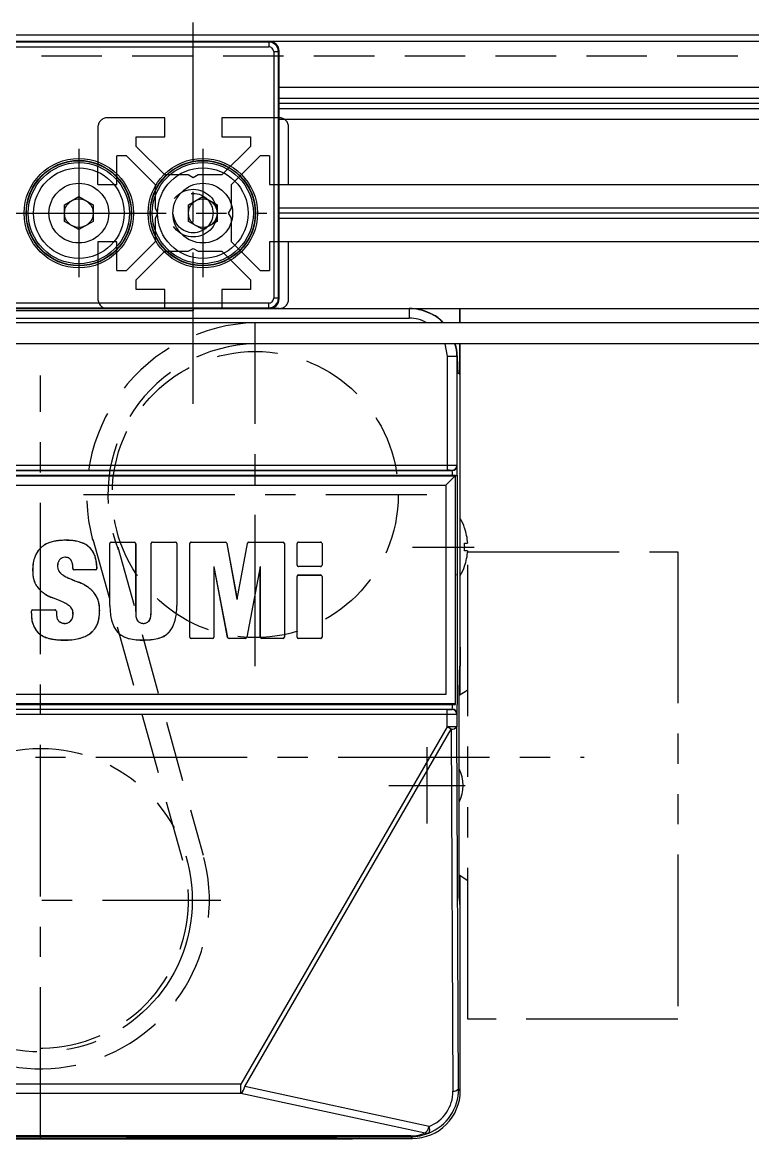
# Model space of a CAD drawing. Extents: x 0 to 1507, y -8 to 541.
# Drawn here: x 312.6 to 389.2, y 10 to 127 of the extents above; entities that cross this region are included whole.
import ezdxf

# ---------------------------------------------------------------- set-up
doc = ezdxf.new("R2010")
doc.units = 0
doc.header["$LTSCALE"] = 0.5
for name, pattern in [('CENTER', [50.8, 31.75, -6.35, 6.35, -6.35]), ('DASHED', [19.05, 12.7, -6.35]), ('PHANTOM', [63.5, 31.75, -6.35, 6.35, -6.35, 6.35, -6.35])]:
    doc.linetypes.add(name, pattern=pattern)
for name, color, linetype in [('MSM_CENTER', 1, 'CENTER'), ('MSM_CONTINUOUS', 7, 'CONTINUOUS'), ('MSM_DASHED', 4, 'DASHED'), ('MSM_IMAGINARY', 6, 'PHANTOM'), ('MSM_PART_NUMBER', 7, 'CONTINUOUS')]:
    doc.layers.add(name, color=color, linetype=linetype)

msp = doc.modelspace()

# ---------------------------------------------------------------- linework, layer by layer
at = {"layer": 'MSM_CENTER'}
for p, q in [((330.53, 87.03), (330.53, 127.03)), ((318.53, 113.77), (318.53, 100.3)), ((331.53, 113.77), (331.53, 100.3)), ((311.8, 107.03), (338.26, 107.03)), ((337.03, 59.53), (337.03, 95.53)), ((314.52, 10), (314.52, 90)), ((319.03, 77.53), (355.03, 77.53)), ((353.53, 72.02), (359.99, 72.02)), ((355.03, 51.03), (355.03, 43.03)), ((269.52, 50), (371.52, 50)), ((351.03, 47.03), (359.03, 47.03)), ((295.6, 35), (333.43, 35))]:
    msp.add_line(p, q, dxfattribs=at)
at = {"layer": 'MSM_CONTINUOUS'}
for p, q in [((310.53, 124.46), (338.46, 124.46)), ((338.46, 124.96), (310.54, 124.96)), ((338.46, 124.96), (338.53, 125.03)), ((338.46, 124.96), (338.46, 124.46)), ((338.96, 123.96), (339.46, 123.96)), ((338.96, 123.96), (338.96, 98.1)), ((339.53, 124.03), (339.46, 123.96)), ((339.46, 98.1), (339.46, 123.96)), ((339.53, 98.03), (339.53, 124.03)), ((339.53, 120.23), (1232.54, 120.23)), ((1145.19, 119.05), (339.53, 119.05)), ((1144.89, 118.53), (339.53, 118.53)), ((339.53, 118.01), (1145.19, 118.01)), ((1232.54, 116.83), (339.53, 116.83)), ((339.53, 110.03), (1232.54, 110.03)), ((317.03, 107.9), (318.53, 108.77)), ((317.03, 106.17), (317.03, 107.9)), ((318.53, 108.77), (320.03, 107.9)), ((320.03, 107.9), (320.03, 106.17)), ((330.03, 107.9), (331.53, 108.77)), ((330.03, 106.17), (330.03, 107.9)), ((331.53, 108.77), (333.03, 107.9)), ((333.03, 107.9), (333.03, 106.17)), ((1132.54, 107.55), (339.53, 107.55)), ((1132.54, 107.03), (339.53, 107.03)), ((339.53, 106.51), (1132.54, 106.51)), ((318.53, 105.3), (317.03, 106.17)), ((320.03, 106.17), (318.53, 105.3)), ((331.53, 105.3), (330.03, 106.17)), ((333.03, 106.17), (331.53, 105.3)), ((1232.54, 104.03), (339.53, 104.03)), ((338.46, 97.6), (310.53, 97.6)), ((338.46, 97.6), (310.53, 97.6)), ((338.46, 97.1), (338.46, 97.6)), ((339.46, 98.1), (338.96, 98.1)), ((339.46, 98.1), (339.53, 98.03)), ((339.46, 98.1), (339.53, 98.03)), ((302.56, 96.02), (353.17, 96.02)), ((310.39, 97.02), (353.17, 97.02)), ((310.53, 97.1), (338.46, 97.1)), ((310.53, 97.1), (338.46, 97.1)), ((310.53, 97.03), (338.53, 97.03)), ((310.53, 97.03), (1288.53, 97.03)), ((330.53, 96.78), (310.53, 96.78)), ((330.53, 97.03), (330.53, 96.78)), ((338.53, 97.03), (338.46, 97.1)), ((338.53, 97.03), (338.46, 97.1)), ((353.17, 97.02), (353.18, 97.03)), ((353.17, 97.02), (353.17, 96.02)), ((358.44, 97.03), (358.44, 95.53)), ((358.53, 95.53), (358.53, 97.03)), ((1277.8, 95.53), (298.77, 95.53)), ((1286.03, 93.25), (287.67, 93.33)), ((356.91, 93.33), (357.17, 92.02)), ((358.44, 93.33), (358.44, 90.13)), ((358.53, 56.53), (358.53, 93.33)), ((357.17, 92.02), (357.17, 80.08)), ((357.17, 92.02), (358.16, 92.02)), ((358.2, 92.06), (358.16, 92.02)), ((358.16, 92.02), (358.16, 80.57)), ((358.5, 90.07), (358.27, 90.3)), ((271.37, 80.04), (357.69, 80.04)), ((357.17, 80.58), (271.9, 80.58)), ((271.9, 80.08), (357.17, 80.08)), ((357.66, 80.07), (357.69, 80.04)), ((358.16, 80.57), (358.19, 80.54)), ((270.85, 79.54), (358.21, 79.54)), ((358.03, 79.53), (271.03, 79.53)), ((271.07, 79.5), (358, 79.5)), ((272.07, 78.5), (357, 78.5)), ((358.03, 79.53), (357, 78.5)), ((357, 78.5), (357, 56.57)), ((357.71, 79.54), (357.71, 79.53)), ((358, 79.5), (358, 55.57)), ((358.03, 75.54), (358.03, 79.53)), ((358.21, 79.54), (358.21, 55.53)), ((358.02, 75.04), (358.02, 75.04)), ((358.02, 69.23), (358.02, 74.84)), ((358.97, 74.02), (358.99, 74.02)), ((317.08, 72.74), (317.08, 72.73)), ((314.52, 71.93), (314.53, 71.93)), ((319.64, 71.99), (319.64, 71.99)), ((321.78, 65.91), (321.78, 72.39)), ((321.78, 72.39), (321.79, 72.39)), ((321.79, 65.91), (321.79, 72.39)), ((321.93, 72.54), (324.34, 72.54)), ((321.93, 72.54), (321.93, 72.53)), ((321.93, 72.53), (324.34, 72.53)), ((324.34, 72.54), (324.34, 72.53)), ((324.49, 72.39), (324.48, 72.39)), ((324.48, 72.39), (324.48, 65.25)), ((324.49, 72.39), (324.49, 65.25)), ((326.1, 65.25), (326.1, 72.39)), ((326.1, 72.39), (326.1, 72.39)), ((326.1, 65.25), (326.1, 72.39)), ((326.25, 72.54), (328.65, 72.54)), ((326.25, 72.53), (326.25, 72.54)), ((326.25, 72.53), (328.65, 72.53)), ((328.65, 72.54), (328.65, 72.53)), ((328.8, 72.39), (328.8, 65.91)), ((328.8, 72.39), (328.8, 72.39)), ((328.8, 72.39), (328.8, 65.91)), ((330.17, 62.58), (330.17, 72.39)), ((330.17, 72.39), (330.18, 72.39)), ((330.18, 62.58), (330.18, 72.39)), ((330.32, 72.54), (333.91, 72.54)), ((330.32, 72.54), (330.32, 72.53)), ((330.32, 72.53), (333.91, 72.53)), ((333.91, 72.54), (333.91, 72.53)), ((334.05, 72.44), (334.05, 72.39)), ((334.05, 72.44), (334.06, 72.39)), ((334.06, 72.39), (334.05, 72.39)), ((334.05, 72.39), (335.11, 66.55)), ((334.06, 72.39), (335.12, 66.56)), ((335.14, 66.56), (336.2, 72.39)), ((335.14, 66.55), (336.21, 72.39)), ((336.2, 72.39), (336.21, 72.44)), ((336.2, 72.39), (336.21, 72.39)), ((336.21, 72.44), (336.21, 72.44)), ((336.21, 72.44), (336.21, 72.39)), ((336.35, 72.54), (339.94, 72.54)), ((336.35, 72.53), (336.35, 72.54)), ((336.35, 72.53), (339.94, 72.53)), ((339.94, 72.54), (339.94, 72.53)), ((340.09, 72.39), (340.08, 72.39)), ((340.08, 72.39), (340.08, 62.58)), ((340.09, 72.39), (340.09, 62.58)), ((341.42, 70.13), (341.42, 72.39)), ((341.42, 72.39), (341.43, 72.39)), ((341.43, 70.13), (341.43, 72.39)), ((341.57, 72.54), (343.89, 72.54)), ((341.57, 72.53), (341.57, 72.54)), ((341.57, 72.53), (343.89, 72.53)), ((343.89, 72.54), (343.89, 72.53)), ((344.04, 72.39), (344.03, 72.39)), ((344.03, 72.39), (344.03, 70.13)), ((344.04, 72.39), (344.04, 70.13)), ((358.97, 72.42), (359.3, 72.42)), ((359.3, 71.62), (358.97, 71.62)), ((316.5, 70.67), (316.5, 70.68)), ((317.14, 70.95), (317.14, 70.95)), ((317.72, 70.63), (317.72, 70.63)), ((313.68, 69.58), (313.69, 69.58)), ((316.3, 70.06), (316.29, 70.06)), ((316.62, 69.28), (316.62, 69.27)), ((317.91, 69.76), (317.91, 69.86)), ((317.91, 69.86), (317.91, 69.86)), ((317.91, 69.86), (317.91, 69.76)), ((317.91, 69.76), (317.91, 69.76)), ((320.28, 69.62), (318.06, 69.62)), ((318.06, 69.62), (318.06, 69.62)), ((320.28, 69.62), (318.06, 69.62)), ((320.28, 69.62), (320.28, 69.62)), ((320.43, 69.77), (320.43, 69.77)), ((320.43, 69.77), (320.43, 69.76)), ((320.43, 69.77), (320.43, 69.76)), ((320.43, 69.76), (320.43, 69.76)), ((332.7, 69.96), (332.69, 69.96)), ((332.69, 69.96), (332.69, 62.58)), ((332.72, 69.96), (332.69, 69.96)), ((332.7, 69.96), (332.7, 62.58)), ((332.72, 69.96), (332.7, 69.96)), ((334.13, 62.55), (332.72, 69.96)), ((332.72, 69.96), (332.72, 69.96)), ((334.14, 62.55), (332.72, 69.96)), ((337.54, 69.96), (336.13, 62.57)), ((337.54, 69.96), (336.13, 62.57)), ((337.54, 69.96), (337.54, 69.96)), ((337.56, 69.96), (337.54, 69.96)), ((337.57, 69.96), (337.54, 69.96)), ((337.56, 69.96), (337.57, 69.96)), ((337.56, 62.58), (337.56, 69.96)), ((337.57, 62.58), (337.57, 69.96)), ((341.42, 70.13), (341.43, 70.13)), ((343.89, 69.99), (341.57, 69.99)), ((341.57, 69.99), (341.57, 69.99)), ((343.89, 69.99), (341.57, 69.99)), ((341.57, 69.1), (343.89, 69.1)), ((341.57, 69.09), (341.57, 69.1)), ((341.57, 69.09), (343.89, 69.09)), ((343.89, 69.99), (343.89, 69.99)), ((343.89, 69.1), (343.89, 69.09)), ((344.04, 70.13), (344.03, 70.13)), ((358.99, 70.02), (358.97, 70.02)), ((313.99, 68.13), (314, 68.13)), ((317.44, 68.78), (317.44, 68.77)), ((318.5, 68.34), (318.5, 68.34)), ((341.42, 62.58), (341.42, 68.95)), ((341.42, 68.95), (341.43, 68.95)), ((341.43, 62.58), (341.43, 68.95)), ((344.04, 68.95), (344.03, 68.95)), ((344.03, 68.95), (344.03, 62.58)), ((344.04, 68.95), (344.04, 62.58)), ((358.02, 69.03), (358.02, 69.03)), ((358.03, 55.53), (358.03, 68.53)), ((314.78, 67.24), (314.78, 67.24)), ((319.56, 67.77), (319.56, 67.77)), ((320.38, 66.84), (320.38, 66.84)), ((315.8, 66.69), (315.8, 66.69)), ((316.83, 66.27), (316.83, 66.27)), ((317.61, 65.78), (317.61, 65.78)), ((321.78, 65.91), (321.79, 65.91)), ((328.8, 65.91), (328.8, 65.91)), ((335.12, 66.56), (335.11, 66.55)), ((335.11, 66.55), (335.14, 66.55)), ((335.12, 66.56), (335.14, 66.56)), ((335.14, 66.56), (335.14, 66.55)), ((313.56, 65.08), (313.56, 65.29)), ((313.56, 65.29), (313.56, 65.29)), ((313.56, 65.08), (313.56, 65.29)), ((313.56, 65.08), (313.56, 65.08)), ((313.7, 65.44), (316.02, 65.44)), ((313.7, 65.44), (313.7, 65.43)), ((313.7, 65.43), (316.02, 65.43)), ((316.02, 65.44), (316.02, 65.43)), ((316.17, 65.29), (316.17, 65.19)), ((316.17, 65.29), (316.17, 65.29)), ((316.17, 65.29), (316.17, 65.19)), ((316.17, 65.19), (316.17, 65.19)), ((317.92, 64.99), (317.92, 64.99)), ((320.71, 65.35), (320.71, 65.35)), ((324.49, 65.25), (324.48, 65.25)), ((326.1, 65.25), (326.1, 65.25)), ((313.79, 63.75), (313.79, 63.75)), ((316.42, 64.28), (316.41, 64.28)), ((317.05, 64.02), (317.05, 64.02)), ((317.7, 64.3), (317.7, 64.3)), ((322.02, 64.14), (322.02, 64.14)), ((324.7, 64.27), (324.7, 64.27)), ((325.29, 64.02), (325.29, 64.02)), ((325.88, 64.27), (325.89, 64.27)), ((328.57, 64.14), (328.57, 64.14)), ((315.55, 62.41), (315.55, 62.41)), ((317.04, 62.27), (317.04, 62.28)), ((319.77, 63), (319.77, 63)), ((323.79, 62.43), (323.79, 62.43)), ((325.29, 62.27), (325.29, 62.28)), ((326.8, 62.43), (326.8, 62.43)), ((330.17, 62.58), (330.18, 62.58)), ((330.32, 62.43), (330.32, 62.44)), ((332.55, 62.44), (330.32, 62.44)), ((332.55, 62.43), (330.32, 62.43)), ((332.55, 62.43), (332.55, 62.44)), ((332.7, 62.58), (332.69, 62.58)), ((334.13, 62.55), (334.14, 62.55)), ((334.13, 62.55), (334.14, 62.55)), ((334.13, 62.55), (334.13, 62.55)), ((334.14, 62.55), (334.14, 62.55)), ((334.28, 62.43), (334.28, 62.44)), ((335.98, 62.44), (334.28, 62.44)), ((335.98, 62.43), (334.28, 62.43)), ((335.98, 62.43), (335.98, 62.44)), ((336.13, 62.57), (336.12, 62.53)), ((336.13, 62.57), (336.12, 62.53)), ((336.12, 62.53), (336.12, 62.53)), ((336.13, 62.57), (336.13, 62.57)), ((337.56, 62.58), (337.57, 62.58)), ((337.71, 62.43), (337.71, 62.44)), ((339.94, 62.44), (337.71, 62.44)), ((339.94, 62.43), (337.71, 62.43)), ((339.94, 62.43), (339.94, 62.44)), ((340.09, 62.58), (340.08, 62.58)), ((341.42, 62.58), (341.43, 62.58)), ((341.57, 62.43), (341.57, 62.44)), ((343.89, 62.44), (341.57, 62.44)), ((343.89, 62.43), (341.57, 62.43)), ((343.89, 62.43), (343.89, 62.44)), ((344.04, 62.58), (344.03, 62.58)), ((358.5, 59.53), (358.53, 61.53)), ((358.53, 61.53), (358.5, 59.53)), ((358.5, 59.53), (358.44, 59.53)), ((358.41, 36.53), (358.41, 57.53)), ((357, 56.57), (272.07, 56.57)), ((270.85, 55.53), (357.71, 55.53)), ((271.03, 55.53), (358.03, 55.53)), ((358, 55.57), (271.07, 55.57)), ((271.37, 55.03), (357.69, 55.03)), ((357.17, 54.99), (271.9, 54.99)), ((271.9, 54.49), (357.17, 54.49)), ((357.16, 53.17), (357.17, 54.99)), ((358.16, 54.5), (358.19, 54.53)), ((358.16, 54.5), (358.16, 53.17)), ((357.17, 53.17), (335.53, 15.7)), ((335.94, 15.47), (357.57, 52.93)), ((357.57, 52.93), (357.16, 53.17)), ((358.16, 53.17), (357.16, 53.17)), ((357.57, 52.93), (357.75, 14.99)), ((358.34, 15.22), (358.16, 53.17)), ((358.42, 35.21), (358.42, 37.61)), ((358.53, 15.03), (358.53, 37.53)), ((358.5, 34.53), (358.44, 34.53)), ((358.53, 32.53), (358.5, 34.53)), ((335.53, 15.7), (293.53, 15.7)), ((335.53, 14.78), (335.53, 15.7)), ((355.25, 11.28), (335.94, 15.47)), ((358.53, 15.03), (358.34, 15.22)), ((293.53, 14.78), (335.53, 14.78)), ((335.53, 14.78), (354.85, 10.6)), ((275.53, 10.03), (353.53, 10.03)), ((353.35, 10.29), (275.71, 10.29)), ((275.71, 10.21), (353.35, 10.21)), ((281.82, 10), (347.22, 10)), ((324.48, 10.07), (324.5, 10.09)), ((326.5, 10.12), (342.57, 10.12)), ((344.57, 10.09), (344.58, 10.07)), ((347.92, 10.03), (347.22, 10)), ((353.35, 10.21), (353.35, 10.29)), ((353.53, 10.03), (353.35, 10.21))]:
    msp.add_line(p, q, dxfattribs=at)
for centre, radius in [((318.53, 107.03), 5.73), ((318.53, 107.03), 5.53), ((318.53, 107.03), 5.5), ((331.53, 107.03), 5.73), ((331.53, 107.03), 5.53), ((331.53, 107.03), 5.5), ((318.53, 107.03), 5.3), ((318.53, 107.03), 4.75), ((331.53, 107.03), 5.3), ((331.53, 107.03), 4.75), ((318.53, 107.03), 3.13), ((331.53, 107.03), 3.13), ((318.53, 107.03), 1.5), ((331.53, 107.03), 1.5)]:
    msp.add_circle(centre, radius, dxfattribs=at)
for centre, radius, start, end in [((338.46, 123.96), 1, 0.0096, 89.9906), ((338.46, 123.96), 0.5, 359.9962, 90.0042), ((338.53, 124.03), 1, 359.9964, 90.0036), ((338.46, 98.1), 1, 270.0091, 359.9907), ((338.46, 98.1), 0.5, 269.9958, 0.0038), ((338.53, 98.03), 1, 269.9965, 0.0035), ((352.94, 89.84), 7.18, 79.8753, 88.1882), ((353.19, 92.28), 3.74, 60.5631, 90.3796), ((353.18, 92.04), 5, 61.0112, 89.9873), ((352.5, 89.91), 7.2, 64.4662, 76.3485), ((353.19, 92.04), 4.99, 44.4119, 61.0483), ((354.56, 93.95), 2.67, 36.4176, 67.0143), ((354.51, 92.14), 3.66, 358.1043, 19.0729), ((355.17, 92.23), 3.04, 356.7856, 21.4086), ((383.25, 92.1), 25.04, 180.1018, 184.1282), ((357.3, 37.86), 42.71, 88.838, 90.1792), ((357.24, 70.14), 9.93, 87.5752, 90.4592), ((357.66, 80.57), 0.5, 270.0209, 359.9789), ((357.69, 80.54), 0.5, 270.0209, 359.9789), ((352.36, 79.61), 5.35, 359.2829, 4.6469), ((338.21, 79.7), 20, 359.5498, 2.4149), ((344.25, 75.46), 13.78, 357.4002, 0.3199), ((353.33, 72.02), 6, 19.4712, 29.8947), ((353.33, 72.02), 5.99, 3.8311, 19.5164), ((316.72, 68.92), 3.78, 101.276, 109.1858), ((316.72, 68.95), 3.76, 100.8864, 109.0389), ((316.95, 67.73), 4.99, 94.5941, 101.209), ((316.95, 67.74), 4.99, 94.2957, 100.9387), ((317.07, 66.3), 6.43, 89.9089, 94.6045), ((317.07, 66.26), 6.47, 89.9182, 94.3613), ((317.06, 64.15), 8.59, 87.1533, 89.8787), ((317.06, 64.01), 8.72, 87.1811, 89.8606), ((317.15, 66.31), 6.42, 84.6102, 86.971), ((317.15, 66.31), 6.43, 84.6312, 86.9599), ((317.28, 67.55), 5.18, 78.9075, 84.7533), ((317.27, 67.54), 5.19, 79.0613, 84.7236), ((317.59, 69.09), 3.6, 74.404, 79.2718), ((317.61, 69.18), 3.51, 74.3512, 79.153), ((317.63, 69.17), 3.51, 71.8774, 74.6454), ((316.41, 70.05), 2.67, 144.2533, 162.283), ((316.44, 70.03), 2.7, 144.4365, 162.1075), ((316.21, 70.16), 2.44, 133.7501, 143.8503), ((316.22, 70.16), 2.45, 133.7664, 143.7547), ((317.78, 68.24), 4.92, 127.5965, 131.4167), ((317.7, 68.33), 4.8, 127.4294, 131.4445), ((316.09, 70.39), 2.19, 116.0688, 126.9407), ((316.12, 70.35), 2.23, 116.3429, 126.6113), ((316.47, 69.63), 3.03, 108.859, 116.1966), ((316.47, 69.64), 3.02, 109.0803, 116.3332), ((317.74, 69.52), 3.15, 63.7435, 74.9084), ((317.72, 69.45), 3.22, 67.1315, 71.9352), ((317.94, 69.96), 2.67, 62.8588, 67.0983), ((318.18, 70.44), 2.13, 46.8452, 63.6118), ((318.21, 70.48), 2.08, 51.1701, 63.1185), ((316.89, 68.92), 4.12, 48.154, 50.4986), ((317.85, 70.18), 2.56, 33.4882, 45.317), ((322.17, 74.09), 3.29, 219.7434, 224.6789), ((318.48, 70.64), 1.76, 30.9168, 40.1302), ((317.8, 70.24), 2.56, 21.7086, 31.7034), ((317.65, 70.17), 2.72, 20.1139, 30.483), ((321.93, 72.39), 0.147, 89.4879, 178.7983), ((321.93, 72.39), 0.143, 89.4491, 178.82), ((324.34, 72.39), 0.146, 0.6776, 90.6102), ((324.34, 72.39), 0.142, 0.6669, 90.6526), ((326.24, 72.39), 0.145, 89.1061, 179.7397), ((326.24, 72.39), 0.141, 89.0564, 179.7609), ((328.66, 72.39), 0.146, 0.7742, 90.9154), ((328.66, 72.39), 0.142, 0.7634, 90.9675), ((330.32, 72.39), 0.146, 89.2984, 179.2787), ((330.32, 72.39), 0.142, 89.2532, 179.2893), ((333.91, 72.39), 0.148, 19.6412, 89.3546), ((333.91, 72.39), 0.143, 19.2987, 89.695), ((336.35, 72.39), 0.144, 89.1925, 161.5368), ((336.35, 72.39), 0.14, 89.133, 161.4568), ((339.94, 72.39), 0.147, 1.0553, 90.3672), ((339.94, 72.39), 0.143, 1.0452, 90.4122), ((341.57, 72.39), 0.143, 88.913, 180.2023), ((341.57, 72.39), 0.14, 88.8586, 180.2349), ((343.89, 72.39), 0.145, 0.4795, 90.6747), ((343.89, 72.39), 0.142, 0.4566, 90.726), ((353.33, 72.02), 5.66, 355.9452, 4.0548), ((353.33, 72.02), 5.99, 340.4836, 356.1689), ((317.28, 69.76), 3.59, 162.0899, 172.9066), ((317.27, 69.76), 3.57, 162.0392, 172.5964), ((317.42, 70.04), 1.13, 166.8102, 179.1612), ((318.29, 69.94), 1.99, 169.6218, 176.5524), ((317.11, 70.14), 0.803, 160.2406, 168.6651), ((317.11, 70.14), 0.803, 160.2406, 168.6651), ((317.15, 70.13), 0.849, 150.2853, 160.0687), ((317.15, 70.12), 0.849, 150.2853, 160.0687), ((317.41, 69.98), 1.14, 148.6919, 150.4203), ((317.41, 69.98), 1.14, 148.6919, 150.4203), ((318.65, 69.21), 2.6, 145.6947, 148.3116), ((318.65, 69.21), 2.6, 145.6947, 148.3116), ((317, 70.31), 0.622, 132.1908, 143.7386), ((316.97, 70.34), 0.576, 131.961, 144.3909), ((316.98, 70.34), 0.582, 123.4994, 132.3768), ((316.97, 70.34), 0.582, 123.4994, 132.3768), ((317.26, 69.9), 1.11, 121.9961, 123.3786), ((317.26, 69.9), 1.11, 121.9961, 123.3786), ((317.07, 70.17), 0.777, 111.5655, 120.6489), ((317.04, 70.24), 0.697, 111.311, 121.1352), ((317.09, 70.06), 0.886, 90.9257, 110.4794), ((317.09, 70.06), 0.886, 90.9257, 110.4794), ((317.34, 65.54), 5.41, 92.1102, 92.7309), ((317.34, 65.54), 5.41, 92.1102, 92.7309), ((316.45, 62.05), 8.93, 85.3749, 85.5847), ((316.5, 62.39), 8.58, 85.5316, 85.7497), ((317.09, 69.72), 1.23, 78.6781, 86.2622), ((317.09, 69.73), 1.22, 78.8457, 86.4042), ((317.22, 70.4), 0.536, 61.904, 78.2391), ((317.22, 70.39), 0.549, 62.2658, 78.3566), ((317.23, 70.4), 0.531, 45.283, 62.3507), ((317.19, 70.35), 0.594, 46.4637, 61.7878), ((317.14, 70.3), 0.67, 39.5392, 46.4033), ((317.11, 70.29), 0.692, 38.1626, 44.7359), ((316.18, 69.58), 1.86, 34.4024, 37.7913), ((317.1, 70.27), 0.721, 30.5205, 39.2974), ((313.34, 68.3), 4.96, 27.0633, 28.029), ((313.43, 68.34), 4.87, 27.0392, 28.0449), ((316.68, 69.99), 1.22, 19.001, 27.5481), ((316.67, 69.99), 1.23, 19.0761, 27.5893), ((316.65, 69.99), 1.25, 8.0378, 18.4746), ((316.65, 69.99), 1.25, 8.0485, 18.522), ((323.89, 72.56), 3.96, 200.3284, 201.585), ((317.3, 70.04), 3.1, 16.9881, 20.0175), ((317.33, 70.06), 3.07, 17.0572, 20.0439), ((317.06, 69.98), 3.34, 13.8369, 17.0366), ((316.79, 69.9), 3.62, 9.4332, 16.8085), ((316.4, 69.82), 4.02, 7.1081, 13.7154), ((315.91, 69.75), 4.51, 5.5536, 9.539), ((315.13, 69.66), 5.31, 1.1555, 7.096), ((318.38, 69.6), 4.7, 172.6898, 180.2993), ((323, 69.87), 9.32, 181.826, 184.4465), ((318.54, 69.59), 4.85, 172.5602, 180.1741), ((323.2, 69.88), 9.52, 181.8396, 184.3475), ((316.83, 69.4), 3.13, 184.3205, 192.3062), ((316.66, 69.37), 2.96, 184.261, 192.8626), ((318.96, 70.23), 2.67, 183.5528, 188.9686), ((318.96, 70.23), 2.67, 183.5528, 188.9686), ((317.43, 70), 1.13, 189.8114, 193.759), ((317.43, 70), 1.13, 189.8114, 193.759), ((317.2, 69.95), 0.884, 194.0705, 229.3647), ((317.21, 69.95), 0.897, 194.1991, 229.1561), ((320.47, 74), 6.1, 230.8398, 233.4953), ((319.93, 73.25), 5.17, 230.1776, 233.2356), ((317.97, 70.63), 1.9, 233.3586, 242.0755), ((318.2, 70.96), 2.3, 233.7594, 240.733), ((315.69, 69.85), 2.21, 4.0697, 8.1757), ((315.69, 69.85), 2.21, 4.0555, 8.1585), ((311.05, 69.52), 6.87, 2.8538, 4.0901), ((311.05, 69.52), 6.87, 2.8676, 4.1045), ((318.05, 69.76), 0.145, 180.6267, 270.7959), ((318.05, 69.76), 0.142, 180.6225, 270.8349), ((320.29, 69.77), 0.143, 269.8239, 356.7016), ((320.28, 69.77), 0.148, 270.3167, 356.2599), ((315.18, 69.68), 5.24, 1.696, 5.5868), ((256.21, 67.81), 64.25, 1.7518, 1.8048), ((341.57, 70.13), 0.145, 180.5317, 270.558), ((341.57, 68.95), 0.146, 89.2984, 179.2787), ((341.57, 68.95), 0.142, 89.2532, 179.2893), ((341.57, 70.13), 0.141, 180.5165, 270.6002), ((343.89, 70.13), 0.141, 269.021, 359.5862), ((343.89, 70.13), 0.145, 269.0847, 359.556), ((343.89, 68.95), 0.145, 0.5985, 90.7608), ((343.89, 68.95), 0.141, 0.5816, 90.8112), ((362.03, 69.2), 4.01, 179.5536, 182.4126), ((353.33, 72.02), 6, 330.1053, 340.5288), ((316.22, 69.32), 2.52, 193.5371, 208.0412), ((316.21, 69.32), 2.52, 193.9048, 208.0929), ((319.54, 71.49), 6.49, 211.1858, 213.8716), ((318.6, 70.9), 5.37, 210.9529, 214.6712), ((319.25, 72.93), 4.53, 241.3158, 246.4075), ((319.39, 73.19), 4.83, 241.3933, 246.1604), ((334.05, 107.78), 42.39, 246.9341, 247.5449), ((332.85, 104.91), 39.28, 246.9084, 247.5772), ((328.47, 94.43), 27.92, 247.6576, 248.2215), ((327.86, 92.93), 26.31, 247.6642, 248.2598), ((338.53, 119.78), 55.2, 248.2944, 248.7282), ((339.68, 122.69), 58.33, 248.3083, 248.7137), ((316.45, 63.15), 5.58, 62.2013, 68.4082), ((316.45, 63.16), 5.58, 62.1974, 68.4093), ((317.04, 64.38), 4.21, 56.82, 61.5545), ((317.13, 64.53), 4.05, 57.9385, 61.6046), ((316.21, 63.07), 5.77, 56.7017, 57.9414), ((310.77, 54.84), 15.63, 55.8033, 56.743), ((311.23, 55.54), 14.8, 55.7482, 56.6044), ((350.58, 68.65), 7.45, 359.0592, 2.9063), ((316.26, 69.3), 2.54, 214.1717, 218.7389), ((316.32, 69.35), 2.61, 215.2475, 219.2747), ((316.04, 69.13), 2.26, 218.7395, 225.9386), ((316.08, 69.16), 2.31, 219.4854, 225.9516), ((316.05, 69.14), 2.28, 226.0279, 227.6354), ((316.05, 69.15), 2.28, 226.1238, 227.5575), ((316.46, 69.6), 2.89, 227.6631, 229.5407), ((316.41, 69.54), 2.81, 227.5785, 229.2819), ((318.84, 72.42), 6.58, 229.6362, 231.9216), ((319.05, 72.68), 6.92, 229.8347, 231.8912), ((336.35, 98.83), 38.25, 235.6726, 235.7846), ((340.67, 105.16), 45.91, 235.6771, 235.7548), ((320.3, 75.22), 9.7, 235.6978, 236.9004), ((318.67, 72.77), 6.76, 235.5228, 237.2727), ((317.28, 70.61), 4.19, 237.0644, 239.9482), ((317.05, 70.23), 3.75, 237.1122, 240.1983), ((317.06, 70.25), 3.77, 240.085, 244.0858), ((317.06, 70.25), 3.77, 240.1736, 244.2284), ((317.23, 70.61), 4.17, 244.1301, 245.6909), ((317.13, 70.4), 3.94, 244.2136, 245.7976), ((318.01, 72.34), 6.07, 245.7561, 246.9376), ((318.01, 72.33), 6.05, 245.7124, 246.8951), ((322.04, 81.83), 16.37, 246.9817, 247.6227), ((322, 81.73), 16.26, 246.9595, 247.6206), ((310.14, 55.8), 15.23, 51.3437, 51.7937), ((310.34, 56.05), 14.91, 51.3403, 51.7968), ((316.45, 63.69), 5.12, 49.5934, 51.3013), ((316.87, 64.2), 4.47, 49.4572, 51.4362), ((317.97, 65.49), 2.77, 46.5762, 49.4159), ((318.1, 65.64), 2.58, 46.3821, 49.5101), ((318.22, 65.77), 2.39, 38.1646, 46.341), ((318.23, 65.78), 2.38, 39.0841, 46.2649), ((317.94, 65.55), 2.75, 32.8602, 39.0488), ((316.57, 64.57), 4.44, 30.7851, 37.1942), ((313.65, 62.72), 7.9, 31.4656, 33.2007), ((313.22, 63.3), 7.99, 24.9564, 26.314), ((308.34, 60.93), 13.41, 25.6049, 26.1514), ((309.96, 61.8), 11.58, 24.7744, 25.1821), ((306.5, 42.39), 26.02, 66.6228, 69.0549), ((306.5, 42.39), 26.02, 66.6227, 69.0547), ((314.63, 61.38), 5.37, 62.8197, 65.808), ((314.64, 61.4), 5.34, 62.7909, 65.8112), ((316.05, 64.17), 2.23, 51.0542, 62.5608), ((316.04, 64.16), 2.25, 50.8041, 62.5885), ((312.23, 59.37), 8.37, 49.9914, 51.3705), ((312.5, 59.71), 7.94, 49.9352, 51.3062), ((316.81, 64.98), 1.13, 34.9688, 44.9729), ((317.18, 65.27), 0.665, 34.2754, 49.8306), ((317.06, 65.11), 0.861, 8.25, 38.426), ((317.11, 65.14), 0.795, 5.132, 37.7822), ((318.51, 65.74), 2.17, 16.1841, 25.3987), ((309.6, 61.89), 11.87, 23.1044, 23.6349), ((318.23, 65.65), 2.45, 16.1026, 21.6036), ((318.24, 65.68), 2.45, 9.274, 15.8853), ((317.69, 65.56), 3, 6.0421, 14.763), ((315.17, 65.25), 5.55, 0.9828, 8.4851), ((312.73, 65.11), 7.98, 1.7208, 5.5401), ((329.44, 65.88), 7.65, 179.7642, 186.4749), ((329.44, 65.88), 7.65, 179.7642, 186.4749), ((321.02, 65.88), 7.78, 353.6305, 0.2294), ((321.01, 65.88), 7.79, 353.6319, 0.228), ((313.7, 65.29), 0.145, 89.4724, 179.4416), ((313.7, 65.29), 0.142, 89.4337, 179.4535), ((320.49, 65.2), 6.94, 181.0043, 185.5504), ((377.78, 67.04), 64.25, 181.7518, 181.8048), ((322, 65.25), 8.44, 181.5579, 183.9768), ((317.02, 64.92), 3.46, 184.1872, 189.3982), ((316.01, 64.76), 2.44, 185.4957, 196.4153), ((316.02, 65.29), 0.145, 0.2695, 90.6819), ((316.02, 65.29), 0.141, 0.2387, 90.7362), ((323.81, 65.43), 7.64, 181.8006, 183.2555), ((323.89, 65.44), 7.72, 181.8082, 183.2481), ((318.79, 65.15), 2.62, 183.3732, 186.9104), ((318.85, 65.16), 2.67, 183.4, 186.8706), ((317.65, 65.01), 1.47, 186.6057, 195.688), ((317.65, 65.01), 1.47, 186.6584, 195.6631), ((317.07, 64.85), 0.868, 195.9456, 208.2679), ((317.04, 64.84), 0.837, 195.6851, 208.1862), ((317.26, 64.99), 1.11, 210.2474, 220.1405), ((317.23, 64.97), 1.07, 209.8752, 220.2633), ((316.98, 64.87), 0.915, 317.7572, 331.9047), ((316.98, 64.86), 0.903, 317.6838, 331.8705), ((316.82, 65.01), 1.12, 329.5154, 339.068), ((316.8, 65.01), 1.14, 329.5198, 338.9392), ((316.93, 64.94), 0.991, 340.5774, 354.1104), ((316.92, 64.94), 0.997, 340.6526, 354.1067), ((315.03, 64.82), 2.89, 3.4069, 7.6827), ((316.22, 65.01), 1.71, 359.3466, 7.4092), ((316.35, 65), 1.57, 354.0608, 359.9252), ((316.32, 65), 1.6, 354.1435, 359.8864), ((317.8, 65.03), 2.88, 334.6993, 348.0201), ((317.25, 65.18), 3.45, 342.5222, 355.7747), ((316.69, 65.27), 4.02, 347.9796, 357.1076), ((315.78, 65.34), 4.93, 355.2177, 0.0955), ((315.58, 65.34), 5.13, 356.9066, 0.0456), ((326.15, 65.48), 4.34, 186.1375, 194.8477), ((326.15, 65.48), 4.34, 186.1375, 194.8477), ((332.79, 67.31), 11.23, 195.1937, 196.3988), ((332.8, 67.31), 11.23, 195.1937, 196.3988), ((332.02, 65.37), 7.53, 180.9415, 182.6083), ((332.02, 65.37), 7.53, 180.9415, 182.6083), ((327.62, 65.16), 3.13, 182.442, 185.4072), ((327.62, 65.16), 3.13, 182.442, 185.4072), ((326.56, 65.08), 2.07, 185.7882, 192.2197), ((326.56, 65.08), 2.07, 185.7882, 192.2197), ((325.75, 64.89), 1.23, 191.7647, 200.3766), ((325.75, 64.89), 1.23, 191.7647, 200.3766), ((325.17, 64.67), 0.614, 199.5676, 220.6096), ((325.18, 64.67), 0.622, 199.9229, 220.4642), ((325, 64.92), 1.1, 323.7631, 335.3744), ((325, 64.92), 1.1, 323.723, 335.4613), ((325.13, 64.82), 0.942, 337.3751, 348.6999), ((325.13, 64.82), 0.937, 337.287, 348.6678), ((324.15, 65.01), 1.94, 348.852, 355.7186), ((324.16, 65.01), 1.93, 348.8209, 355.7129), ((321.72, 65.23), 4.37, 355.2252, 357.3444), ((314.44, 65.55), 11.67, 357.4307, 358.5069), ((321.73, 65.23), 4.38, 355.235, 357.3537), ((314.44, 65.55), 11.67, 357.4399, 358.5156), ((315.33, 67.85), 13.75, 344.3616, 345.342), ((313.5, 68.34), 15.65, 344.4467, 345.3123), ((324.58, 65.47), 4.2, 344.817, 353.821), ((324.58, 65.47), 4.2, 344.817, 353.821), ((316.13, 64.78), 2.56, 189.6676, 200.1253), ((316.78, 64.99), 3.24, 196.4016, 199.7104), ((324.12, 67.58), 11.02, 199.5331, 200.3621), ((324.85, 67.84), 11.79, 199.5315, 200.3254), ((334.93, 74.73), 23.82, 207.4638, 207.6732), ((317.51, 65.59), 4.15, 206.353, 213.0819), ((316.63, 65.07), 3.13, 206.5668, 214.6398), ((315.43, 64.27), 1.68, 214.0183, 223.3992), ((315.64, 64.44), 1.96, 216.0508, 235.8871), ((317.78, 65.8), 2.05, 228.0527, 233.3078), ((318.09, 66.16), 2.52, 228.2624, 231.4937), ((317.19, 65.04), 1.07, 231.9792, 234.299), ((317.05, 64.84), 0.837, 234.3959, 237.408), ((316.96, 64.71), 0.68, 233.7764, 247.3851), ((316.95, 64.7), 0.667, 237.3977, 251.353), ((317, 64.84), 0.814, 251.3219, 262.1159), ((317, 64.78), 0.75, 250.26, 261.9349), ((317.09, 65.64), 1.62, 262.8965, 268.6766), ((317.18, 66.61), 2.59, 263.6989, 267.241), ((316.88, 66.5), 2.49, 274.0912, 277.8417), ((316.87, 66.52), 2.51, 274.094, 277.7497), ((317.11, 64.9), 0.868, 276.8509, 286.924), ((317.11, 64.91), 0.873, 276.7665, 286.7711), ((317.18, 64.68), 0.636, 286.9791, 301.6159), ((317.18, 64.68), 0.639, 287.1334, 301.7106), ((317.2, 64.64), 0.594, 301.8374, 306.1215), ((317.2, 64.64), 0.592, 301.7413, 306.0409), ((317.06, 64.81), 0.809, 306.9517, 317.0667), ((317.06, 64.81), 0.809, 306.9643, 317.0735), ((318.1, 65.09), 2.67, 313.864, 322.102), ((318.09, 65.1), 2.68, 313.8692, 322.1281), ((318.67, 64.61), 1.91, 323.112, 335.0326), ((318.88, 64.47), 1.66, 322.3799, 334.5376), ((318.03, 64.94), 2.64, 333.4146, 342.5084), ((329.34, 66.87), 7.82, 200.3922, 203.1851), ((329.35, 66.87), 7.82, 200.3922, 203.1851), ((324.43, 64.75), 2.47, 203.0077, 214.627), ((324.45, 64.77), 2.49, 203.1292, 214.6493), ((324.26, 64.64), 2.26, 214.8212, 230.1205), ((324.25, 64.64), 2.25, 214.8562, 232.1182), ((325.85, 65.41), 1.62, 224.9811, 230.0348), ((325.85, 65.41), 1.62, 224.9811, 230.0348), ((325.29, 64.76), 0.764, 230.9649, 234.23), ((325.29, 64.77), 0.764, 230.9649, 234.23), ((325.18, 64.62), 0.586, 234.55, 250.287), ((325.18, 64.62), 0.586, 234.55, 250.287), ((325.24, 64.77), 0.75, 250.26, 261.9349), ((325.24, 64.78), 0.75, 250.26, 261.9349), ((325.4, 66.21), 2.19, 262.9935, 267.2594), ((325.42, 66.61), 2.59, 263.6989, 267.241), ((325.12, 66.5), 2.49, 274.0912, 277.8417), ((325.11, 66.52), 2.51, 274.094, 277.7497), ((325.34, 64.85), 0.817, 277.7746, 288.451), ((325.34, 64.84), 0.814, 277.8892, 288.6098), ((325.42, 64.61), 0.564, 288.7814, 305.116), ((325.42, 64.6), 0.563, 288.9108, 305.2839), ((325.3, 64.77), 0.764, 305.77, 309.0351), ((325.3, 64.76), 0.764, 305.77, 309.0351), ((324.74, 65.41), 1.62, 309.9652, 315.0189), ((324.74, 65.41), 1.62, 309.9652, 315.0189), ((326.3, 64.67), 2.29, 308.0716, 324.9645), ((326.31, 64.66), 2.29, 310.028, 325.1574), ((326.09, 64.82), 2.55, 324.8927, 336.1062), ((326.06, 64.83), 2.59, 325.0989, 336.1582), ((323.34, 65.97), 5.54, 336.7999, 340.7414), ((323.44, 65.93), 5.43, 336.6963, 340.7794), ((317.8, 67.33), 11.23, 343.4789, 344.684), ((315.72, 64.55), 2.09, 223.5484, 231.6219), ((315.9, 64.8), 2.4, 231.937, 246.7816), ((315.88, 64.78), 2.37, 235.4624, 246.4047), ((316, 65.01), 2.64, 246.1273, 250.5386), ((316.18, 65.48), 3.13, 247.0383, 258.4971), ((316.11, 65.3), 2.94, 250.2892, 255.6444), ((316.25, 65.75), 3.42, 255.3839, 258.2727), ((319.62, 86.13), 24.07, 260.2647, 260.9715), ((319.46, 85.18), 23.1, 260.2543, 261.0201), ((316.88, 68.71), 6.44, 260.7309, 265.4413), ((316.88, 68.66), 6.39, 260.8116, 265.4209), ((316.88, 69.11), 6.83, 265.6857, 267.9072), ((316.88, 69.02), 6.75, 265.7004, 267.9195), ((317.17, 78.54), 16.26, 268.1127, 269.5499), ((317.16, 78.24), 15.97, 268.0982, 269.5636), ((317.06, 69.75), 7.47, 269.8573, 275.6747), ((317.06, 69.75), 7.48, 269.8588, 275.6477), ((317.28, 67.61), 5.33, 275.5802, 283.764), ((317.28, 67.61), 5.33, 275.6116, 283.7646), ((317.53, 66.53), 4.22, 283.9901, 286.1506), ((317.53, 66.51), 4.2, 283.989, 286.1029), ((317.56, 66.41), 4.09, 286.1079, 291.3807), ((317.56, 66.41), 4.09, 286.1636, 291.4526), ((317.9, 65.53), 3.15, 291.5625, 296.6083), ((317.9, 65.53), 3.15, 291.4809, 296.5095), ((318.21, 64.88), 2.43, 296.6875, 301.7484), ((318.17, 64.96), 2.52, 296.8623, 303.4617), ((316.5, 67.55), 5.6, 302.2781, 305.6931), ((315.48, 69.03), 7.4, 303.4944, 305.4555), ((312.99, 70.31), 9.96, 312.8238, 314.2335), ((313.31, 69.98), 9.51, 312.8092, 314.2839), ((324.22, 64.61), 2.21, 230.1765, 237.6218), ((324.22, 64.61), 2.21, 232.179, 237.6995), ((324.2, 64.56), 2.16, 237.6104, 244.9383), ((324.2, 64.56), 2.16, 237.6866, 245.0244), ((324.3, 64.82), 2.44, 245.3183, 254.1993), ((324.31, 64.84), 2.45, 245.4218, 254.2436), ((326.53, 72.33), 10.27, 253.6534, 254.5523), ((326.45, 72.04), 9.98, 253.6185, 254.5647), ((325.57, 70.97), 8.73, 258.2673, 263.2107), ((325.56, 70.93), 8.68, 258.2571, 263.247), ((325.29, 70.35), 8.08, 264.6699, 270.0546), ((325.29, 70.39), 8.11, 264.7097, 270.0442), ((325.17, 73.36), 11.09, 270.6261, 274.5456), ((325.17, 73.41), 11.13, 270.6308, 274.5177), ((325.53, 67.9), 5.61, 275.3704, 283.1162), ((325.53, 67.88), 5.6, 275.3277, 283.125), ((323.29, 74.51), 12.57, 286.1948, 286.9013), ((323.55, 73.62), 11.65, 286.1889, 286.9719), ((326.15, 65.19), 2.83, 286.3125, 293.9479), ((326.03, 65.51), 3.18, 286.8181, 293.6321), ((326.45, 64.46), 2.04, 294.666, 302.4048), ((326.41, 64.53), 2.13, 294.9047, 302.364), ((326.38, 64.57), 2.17, 302.3746, 307.995), ((326.39, 64.56), 2.16, 302.4829, 310.1289), ((330.32, 62.58), 0.146, 180.7785, 270.5762), ((330.32, 62.58), 0.143, 180.7774, 270.6102), ((332.55, 62.58), 0.143, 269.713, 359.0355), ((332.55, 62.58), 0.146, 269.7302, 359.0483), ((334.28, 62.58), 0.149, 194.1792, 269.6653), ((334.28, 62.58), 0.144, 193.8521, 270.0081), ((335.98, 62.58), 0.143, 269.7845, 341.647), ((335.98, 62.58), 0.147, 269.8671, 341.6708), ((337.71, 62.58), 0.146, 180.6532, 270.5679), ((337.71, 62.58), 0.142, 180.6597, 270.5899), ((339.94, 62.58), 0.143, 269.7462, 358.8662), ((339.94, 62.58), 0.147, 269.7806, 358.8651), ((341.57, 62.58), 0.146, 180.652, 270.1645), ((341.57, 62.58), 0.142, 180.6548, 270.1819), ((343.89, 62.58), 0.145, 269.4719, 359.4421), ((343.89, 62.58), 0.142, 269.4363, 359.4509), ((397.55, 57.85), 39.14, 177.5358, 180.4644), ((353.7, 55.42), 4.01, 354.397, 1.5448), ((357.69, 54.52), 0.5, 359.9564, 89.9147), ((343.27, 55.3), 14.94, 357.0355, 0.8706), ((357.26, 64.91), 9.92, 269.4744, 272.3626), ((357.35, 97.22), 42.73, 269.7567, 271.0976), ((357.66, 54.5), 0.5, 359.9564, 89.9147), ((357.64, 53.63), 0.701, 264.5595, 318.6428), ((355.03, 47.03), 3.8, 332.7352, 27.2648), ((397.55, 36.22), 39.14, 179.5356, 182.4642), ((334.69, 15.74), 1.28, 311.1206, 347.5817), ((353.39, 15.2), 4.96, 291.7265, 0.2959), ((357.82, 15.67), 0.691, 264.2071, 319.1231), ((353.53, 15.03), 5, 269.9964, 0.0036), ((353.8, 14.96), 3.96, 291.6292, 0.3753), ((353.35, 14.08), 3.79, 270.0189, 293.2175), ((353.35, 15), 4.79, 270.0268, 292.988), ((354.01, 11.56), 1.28, 311.1204, 347.5819), ((355.04, 11.11), 0.55, 249.503, 289.5257), ((354.64, 10.97), 0.693, 327.4474, 27.3554), ((322.8, 49.9), 39.87, 269.557, 272.4177), ((326.18, -29.96), 40.08, 89.5531, 92.4124), ((342.88, -29.96), 40.08, 87.5876, 90.4469), ((346.27, 50.13), 40.1, 267.5882, 270.4464)]:
    msp.add_arc(centre, radius, start, end, dxfattribs=at)
at = {"layer": 'MSM_DASHED'}
for p, q in [((286.03, 123.53), (1286.03, 123.53)), ((327.53, 117.03), (321.53, 117.03)), ((327.53, 115.03), (327.53, 117.03)), ((339.53, 117.03), (333.53, 117.03)), ((333.53, 117.03), (333.53, 115.03)), ((320.53, 116.03), (320.53, 112.03)), ((340.53, 112.03), (340.53, 116.03)), ((324.53, 114.03), (324.53, 115.03)), ((324.53, 115.03), (327.53, 115.03)), ((333.53, 115.03), (336.53, 115.03)), ((336.53, 115.03), (336.53, 114.03)), ((327.53, 111.03), (324.53, 114.03)), ((336.53, 114.03), (333.53, 111.03)), ((323.53, 113.03), (322.53, 113.03)), ((322.53, 110.03), (322.53, 113.03)), ((323.53, 113.03), (326.53, 110.03)), ((334.53, 110.03), (337.53, 113.03)), ((338.53, 113.03), (337.53, 113.03)), ((338.53, 113.03), (338.53, 110.03)), ((320.53, 110.02), (320.53, 111.99)), ((340.53, 110.02), (340.53, 111.99)), ((320.53, 110.03), (322.53, 110.03)), ((326.53, 110.03), (326.53, 107.55)), ((330.01, 111.03), (327.53, 111.03)), ((330.53, 110.73), (330.01, 111.03)), ((331.05, 111.03), (330.53, 110.73)), ((333.53, 111.03), (331.05, 111.03)), ((334.53, 107.55), (334.53, 110.03)), ((338.53, 110.03), (340.53, 110.03)), ((326.53, 107.55), (326.83, 107.03)), ((326.83, 107.03), (326.53, 106.51)), ((326.53, 106.51), (326.53, 104.03)), ((334.23, 107.03), (334.53, 107.55)), ((334.53, 106.51), (334.23, 107.03)), ((334.53, 104.03), (334.53, 106.51)), ((322.53, 104.03), (320.53, 104.03)), ((320.53, 104.03), (320.53, 98.03)), ((322.53, 101.03), (322.53, 104.03)), ((326.53, 104.03), (323.53, 101.03)), ((324.53, 100.03), (327.53, 103.03)), ((327.53, 103.03), (330.01, 103.03)), ((330.01, 103.03), (330.53, 103.33)), ((330.53, 103.33), (331.05, 103.03)), ((331.05, 103.03), (333.53, 103.03)), ((333.53, 103.03), (336.53, 100.03)), ((337.53, 101.03), (334.53, 104.03)), ((340.53, 104.03), (338.53, 104.03)), ((338.53, 104.03), (338.53, 101.03)), ((340.53, 102.08), (340.53, 104.04)), ((340.53, 98.03), (340.53, 102.03)), ((322.53, 101.03), (323.53, 101.03)), ((337.53, 101.03), (338.53, 101.03)), ((324.53, 99.03), (324.53, 100.03)), ((336.53, 100.03), (336.53, 99.03)), ((327.53, 99.03), (324.53, 99.03)), ((327.53, 97.03), (327.53, 99.03)), ((336.53, 99.03), (333.53, 99.03)), ((333.53, 99.03), (333.53, 97.03)), ((327.53, 97.03), (321.53, 97.03)), ((339.53, 97.03), (333.53, 97.03)), ((329.44, 39.18), (319.97, 73.03)), ((322.63, 72.02), (331.57, 39.72))]:
    msp.add_line(p, q, dxfattribs=at)
for centre, radius in [((330.53, 107.03), 2.5), ((330.53, 107.03), 2.07), ((337.03, 77.53), 15)]:
    msp.add_circle(centre, radius, dxfattribs=at)
for centre, radius, start, end in [((321.53, 116.03), 1, 90, 180), ((339.53, 116.03), 1, 0, 90), ((321.53, 98.03), 1, 180, 270), ((339.53, 98.03), 1, 270, 0), ((337.45, 77.45), 18.09, 91.3348, 195.0268), ((337.42, 77.49), 15.85, 91.405, 201.2336), ((314.52, 35.03), 17.7, 199.8568, 15.4727), ((314.52, 35), 15.5, 199.8568, 15.6311)]:
    msp.add_arc(centre, radius, start, end, dxfattribs=at)
at = {"layer": 'MSM_IMAGINARY'}
for p, q in [((359.33, 71.53), (381.33, 71.53)), ((359.33, 22.53), (359.33, 71.53)), ((381.33, 71.53), (381.33, 22.53)), ((359.33, 57.03), (358.41, 56.46)), ((359.33, 37.03), (358.41, 37.61)), ((381.33, 22.53), (359.33, 22.53))]:
    msp.add_line(p, q, dxfattribs=at)
msp.add_circle((314.52, 35), 15.91, dxfattribs=at)
at = {"layer": 'MSM_PART_NUMBER'}
for p, q in [((286.03, 125.73), (1286.03, 125.73)), ((1288.53, 125.03), (288.73, 125.03))]:
    msp.add_line(p, q, dxfattribs=at)

doc.saveas('drawing.dxf')
